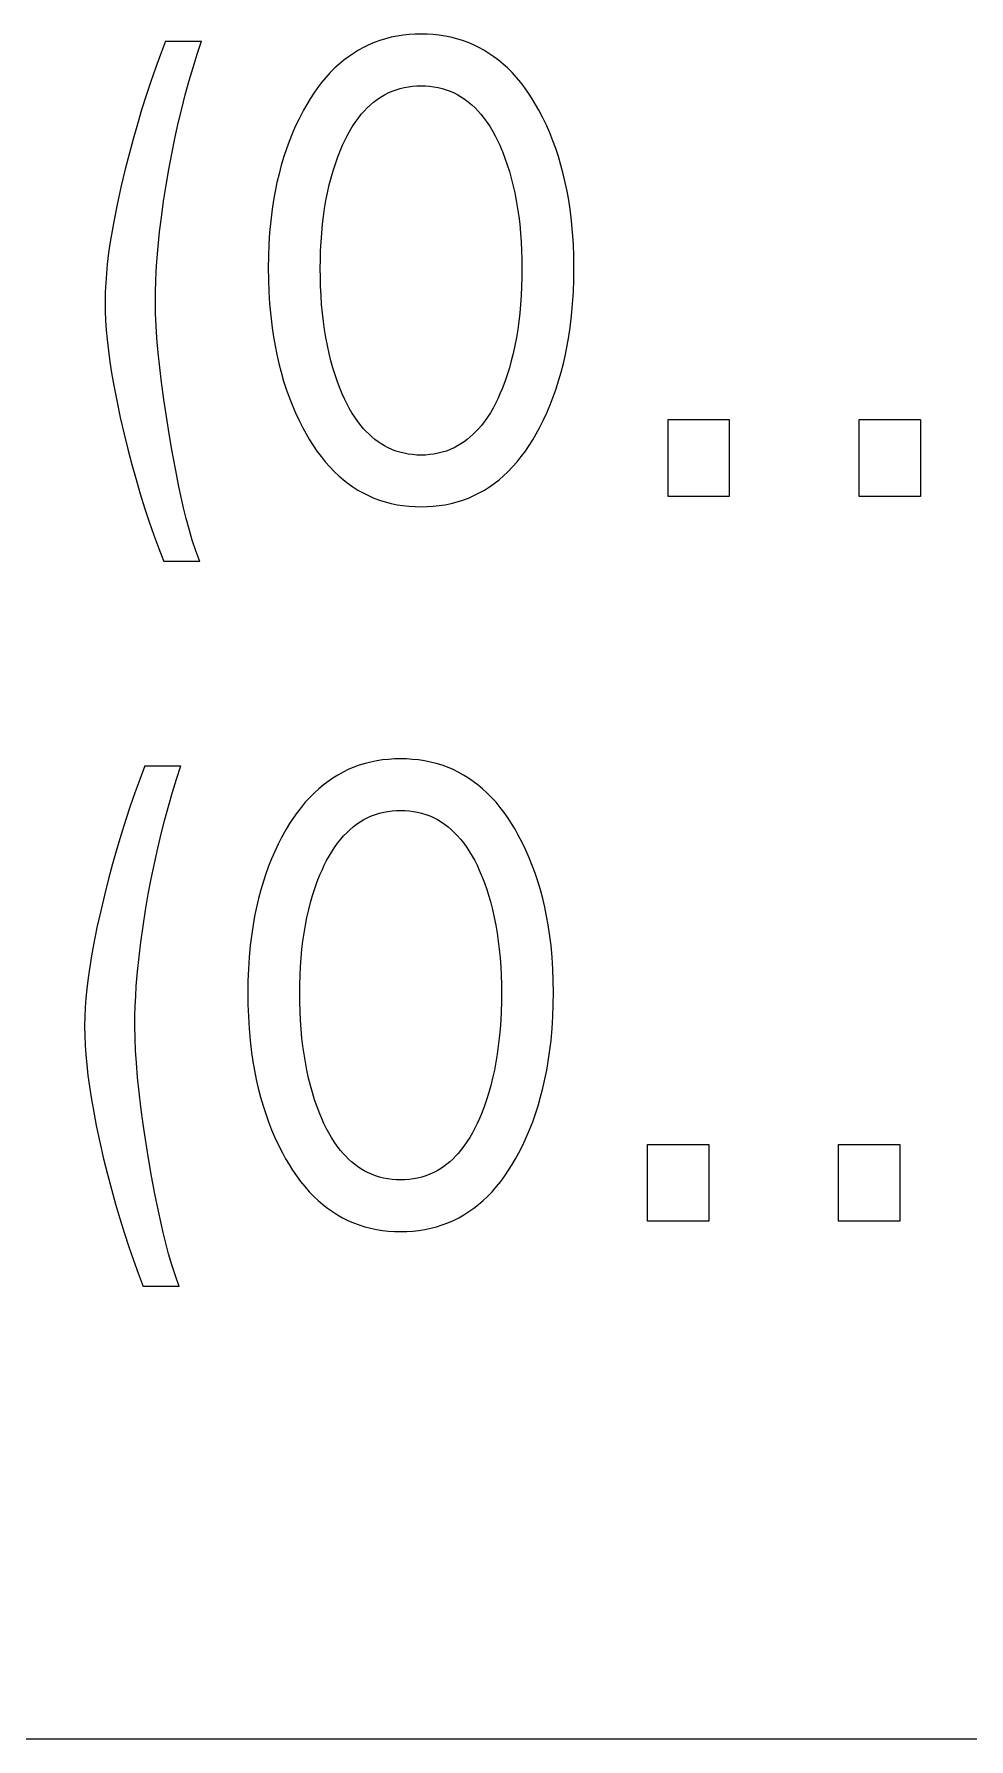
# Model space of a CAD drawing. Extents: x 0 to 420, y 0 to 297.
# Drawn here: x 191.02 to 195.53, y 225.97 to 234.2 of the extents above; entities that cross this region are included whole.
import ezdxf

# ---------------------------------------------------------------- set-up
doc = ezdxf.new("R2010")
doc.units = 0
doc.header["$LTSCALE"] = 23.1
doc.layers.add('10000_FRONT', color=7, linetype='CONTINUOUS')

msp = doc.modelspace()

# ---------------------------------------------------------------- linework, layer by layer
at = {"layer": '10000_FRONT', "color": 7, "linetype": 'CONTINUOUS'}
for p, q in [((191.6543, 234.1669), (191.6296, 234.1023)), ((191.6543, 234.1669), (191.8279, 234.1669)), ((191.807, 234.1039), (191.8279, 234.1669)), ((192.6361, 234.1492), (192.6106, 234.1367)), ((192.6621, 234.1603), (192.6361, 234.1492)), ((192.6892, 234.1702), (192.6621, 234.1603)), ((192.7168, 234.1786), (192.6892, 234.1702)), ((192.7448, 234.1856), (192.7168, 234.1786)), ((192.7732, 234.1913), (192.7448, 234.1856)), ((192.8018, 234.1957), (192.7732, 234.1913)), ((192.8307, 234.1987), (192.8018, 234.1957)), ((192.8596, 234.2006), (192.8307, 234.1987)), ((192.8887, 234.2012), (192.8596, 234.2006)), ((192.9178, 234.2006), (192.8887, 234.2012)), ((192.9468, 234.1988), (192.9178, 234.2006)), ((192.9758, 234.1957), (192.9468, 234.1988)), ((193.0045, 234.1914), (192.9758, 234.1957)), ((193.0329, 234.1857), (193.0045, 234.1914)), ((193.061, 234.1786), (193.0329, 234.1857)), ((193.0886, 234.1702), (193.061, 234.1786)), ((193.1158, 234.1603), (193.0886, 234.1702)), ((193.1419, 234.1492), (193.1158, 234.1603)), ((193.1673, 234.1368), (193.1419, 234.1492)), ((191.6296, 234.1023), (191.6059, 234.0374)), ((191.7873, 234.0405), (191.807, 234.1039)), ((192.5155, 234.0749), (192.4937, 234.0567)), ((192.5382, 234.092), (192.5155, 234.0749)), ((192.5616, 234.1081), (192.5382, 234.092)), ((192.5858, 234.123), (192.5616, 234.1081)), ((192.6106, 234.1367), (192.5858, 234.123)), ((193.1922, 234.123), (193.1673, 234.1368)), ((193.2163, 234.1081), (193.1922, 234.123)), ((193.2398, 234.092), (193.2163, 234.1081)), ((193.2624, 234.0749), (193.2398, 234.092)), ((193.2843, 234.0567), (193.2624, 234.0749)), ((191.6059, 234.0374), (191.5833, 233.9721)), ((191.7502, 233.9083), (191.7688, 233.9768)), ((191.7688, 233.9768), (191.7873, 234.0405)), ((192.4285, 233.9914), (192.408, 233.9668)), ((192.45, 234.015), (192.4285, 233.9914)), ((192.4727, 234.0376), (192.45, 234.015)), ((192.4937, 234.0567), (192.4727, 234.0376)), ((193.3053, 234.0376), (193.2843, 234.0567)), ((193.3278, 234.015), (193.3053, 234.0376)), ((193.3493, 233.9914), (193.3278, 234.015)), ((193.3697, 233.9668), (193.3493, 233.9914)), ((191.5607, 233.9039), (191.5392, 233.8352)), ((191.5833, 233.9721), (191.5607, 233.9039)), ((191.7328, 233.8395), (191.7502, 233.9083)), ((192.3702, 233.9153), (192.3527, 233.8885)), ((192.3886, 233.9414), (192.3702, 233.9153)), ((192.408, 233.9668), (192.3886, 233.9414)), ((192.6761, 233.8852), (192.6933, 233.897)), ((192.6933, 233.897), (192.7112, 233.9077)), ((192.7112, 233.9077), (192.7297, 233.9172)), ((192.7297, 233.9172), (192.7483, 233.9254)), ((192.7483, 233.9254), (192.7675, 233.9325)), ((192.7675, 233.9325), (192.787, 233.9384)), ((192.787, 233.9384), (192.8069, 233.9433)), ((192.8069, 233.9433), (192.8271, 233.947)), ((192.8271, 233.947), (192.8475, 233.9496)), ((192.8475, 233.9496), (192.8681, 233.9512)), ((192.8681, 233.9512), (192.8887, 233.9517)), ((192.8887, 233.9517), (192.9093, 233.9512)), ((192.9093, 233.9512), (192.9298, 233.9496)), ((192.9298, 233.9496), (192.9502, 233.947)), ((192.9502, 233.947), (192.9704, 233.9433)), ((192.9704, 233.9433), (192.9903, 233.9384)), ((192.9903, 233.9384), (193.0099, 233.9325)), ((193.0099, 233.9325), (193.029, 233.9254)), ((193.029, 233.9254), (193.0477, 233.9172)), ((193.0477, 233.9172), (193.0661, 233.9077)), ((193.0661, 233.9077), (193.084, 233.897)), ((193.084, 233.897), (193.1012, 233.8852)), ((193.389, 233.9414), (193.3697, 233.9668)), ((193.4074, 233.9153), (193.389, 233.9414)), ((193.4248, 233.8884), (193.4074, 233.9153)), ((191.5392, 233.8352), (191.5186, 233.7663)), ((191.7164, 233.7705), (191.7328, 233.8395)), ((192.3153, 233.8239), (192.2976, 233.7894)), ((192.3203, 233.8332), (192.3153, 233.8239)), ((192.3361, 233.8611), (192.3203, 233.8332)), ((192.3527, 233.8885), (192.3361, 233.8611)), ((192.5842, 233.7942), (192.5999, 233.8138)), ((192.5999, 233.8138), (192.6137, 233.8295)), ((192.6137, 233.8295), (192.6283, 233.8446)), ((192.6283, 233.8446), (192.6436, 233.8589)), ((192.6436, 233.8589), (192.6595, 233.8725)), ((192.6595, 233.8725), (192.6761, 233.8852)), ((193.1012, 233.8852), (193.1179, 233.8725)), ((193.1179, 233.8725), (193.1338, 233.8589)), ((193.1338, 233.8589), (193.1491, 233.8446)), ((193.1491, 233.8446), (193.1636, 233.8295)), ((193.1636, 233.8295), (193.1775, 233.8138)), ((193.1775, 233.8138), (193.1931, 233.7942)), ((193.4413, 233.8611), (193.4248, 233.8884)), ((193.457, 233.8332), (193.4413, 233.8611)), ((193.4758, 233.7973), (193.457, 233.8332)), ((191.5186, 233.7663), (191.4982, 233.6943)), ((191.7, 233.6965), (191.7164, 233.7705)), ((192.2811, 233.7544), (192.2657, 233.719)), ((192.2976, 233.7894), (192.2811, 233.7544)), ((192.531, 233.7096), (192.543, 233.7315)), ((192.543, 233.7315), (192.5558, 233.753)), ((192.5558, 233.753), (192.5696, 233.7739)), ((192.5696, 233.7739), (192.5842, 233.7942)), ((193.1931, 233.7942), (193.2078, 233.7739)), ((193.2078, 233.7739), (193.2215, 233.753)), ((193.2215, 233.753), (193.2343, 233.7315)), ((193.2343, 233.7315), (193.2463, 233.7096)), ((193.4933, 233.7608), (193.4758, 233.7973)), ((193.5096, 233.7238), (193.4933, 233.7608)), ((191.4982, 233.6943), (191.4788, 233.622)), ((191.6847, 233.6223), (191.7, 233.6965)), ((192.2383, 233.6467), (192.2261, 233.6101)), ((192.2514, 233.6831), (192.2383, 233.6467)), ((192.2657, 233.719), (192.2514, 233.6831)), ((192.4994, 233.6414), (192.5092, 233.6644)), ((192.5092, 233.6644), (192.5198, 233.6872)), ((192.5198, 233.6872), (192.531, 233.7096)), ((193.2463, 233.7096), (193.2576, 233.6872)), ((193.2576, 233.6872), (193.2681, 233.6644)), ((193.2681, 233.6644), (193.278, 233.6414)), ((193.5246, 233.6863), (193.5096, 233.7238)), ((193.5385, 233.6484), (193.5246, 233.6863)), ((193.5512, 233.6101), (193.5385, 233.6484)), ((191.4788, 233.622), (191.4603, 233.5494)), ((191.6705, 233.5479), (191.6847, 233.6223)), ((192.2137, 233.5685), (192.2025, 233.5266)), ((192.2261, 233.6101), (192.2137, 233.5685)), ((192.4637, 233.5414), (192.4745, 233.5751)), ((192.4745, 233.5751), (192.4864, 233.6085)), ((192.4864, 233.6085), (192.4994, 233.6414)), ((193.278, 233.6414), (193.281, 233.6341)), ((193.281, 233.6341), (193.2932, 233.6026)), ((193.2932, 233.6026), (193.3044, 233.5706)), ((193.3044, 233.5706), (193.3146, 233.5384)), ((193.5637, 233.5685), (193.5512, 233.6101)), ((193.5748, 233.5267), (193.5637, 233.5685)), ((191.4603, 233.5494), (191.4407, 233.4679)), ((191.6572, 233.4709), (191.6705, 233.5479)), ((192.1926, 233.4845), (192.1838, 233.442)), ((192.2025, 233.5266), (192.1926, 233.4845)), ((192.4451, 233.4732), (192.4539, 233.5074)), ((192.4539, 233.5074), (192.4637, 233.5414)), ((193.3146, 233.5384), (193.3239, 233.5059)), ((193.3239, 233.5059), (193.3322, 233.4732)), ((193.5848, 233.4845), (193.5748, 233.5267)), ((193.5936, 233.442), (193.5848, 233.4845)), ((191.4407, 233.4679), (191.4226, 233.386)), ((191.6451, 233.3937), (191.6572, 233.4709)), ((192.1761, 233.3993), (192.1696, 233.3564)), ((192.1838, 233.442), (192.1761, 233.3993)), ((192.4291, 233.3975), (192.4366, 233.4354)), ((192.4366, 233.4354), (192.4451, 233.4732)), ((193.3322, 233.4732), (193.3408, 233.4354)), ((193.3408, 233.4354), (193.3483, 233.3975)), ((193.6012, 233.3993), (193.5936, 233.442)), ((193.6078, 233.3564), (193.6012, 233.3993)), ((191.4226, 233.386), (191.406, 233.3038)), ((191.6258, 233.2455), (191.6344, 233.3162)), ((191.6344, 233.3162), (191.6451, 233.3937)), ((192.1696, 233.3564), (192.1626, 233.2999)), ((192.4125, 233.2825), (192.4171, 233.3209)), ((192.4171, 233.3209), (192.4226, 233.3593)), ((192.4226, 233.3593), (192.4291, 233.3975)), ((193.3483, 233.3975), (193.3547, 233.3593)), ((193.3547, 233.3593), (193.3602, 233.3209)), ((193.3602, 233.3209), (193.3648, 233.2825)), ((193.6148, 233.2999), (193.6078, 233.3564)), ((191.3964, 233.2507), (191.3877, 233.1976)), ((191.406, 233.3038), (191.3964, 233.2507)), ((191.6186, 233.1747), (191.6258, 233.2455)), ((192.1573, 233.2431), (192.1536, 233.1863)), ((192.1626, 233.2999), (192.1573, 233.2431)), ((192.4055, 233.1973), (192.4085, 233.2399)), ((192.4085, 233.2399), (192.4125, 233.2825)), ((193.3648, 233.2825), (193.3688, 233.2399)), ((193.3688, 233.2399), (193.3719, 233.1973)), ((193.6201, 233.2431), (193.6148, 233.2999)), ((193.6237, 233.1863), (193.6201, 233.2431)), ((191.3877, 233.1976), (191.38, 233.1442)), ((191.6127, 233.1037), (191.6186, 233.1747)), ((192.1536, 233.1863), (192.1515, 233.1293)), ((192.4021, 233.1119), (192.4033, 233.1546)), ((192.4033, 233.1546), (192.4055, 233.1973)), ((193.3719, 233.1973), (193.374, 233.1546)), ((193.374, 233.1546), (193.3752, 233.1119)), ((193.6259, 233.1293), (193.6237, 233.1863)), ((191.3735, 233.0907), (191.369, 233.0457)), ((191.38, 233.1442), (191.3735, 233.0907)), ((191.6095, 233.0553), (191.6127, 233.1037)), ((192.1515, 233.1293), (192.1507, 233.0723)), ((192.1507, 233.0723), (192.1514, 233.0144)), ((192.4017, 233.0692), (192.4021, 233.1119)), ((192.4021, 233.0259), (192.4017, 233.0692)), ((193.3752, 233.1119), (193.3756, 233.0692)), ((193.3756, 233.0692), (193.3753, 233.0259)), ((193.6266, 233.0723), (193.6259, 233.1293)), ((193.6259, 233.0145), (193.6266, 233.0723)), ((191.3656, 233.0005), (191.3635, 232.9554)), ((191.369, 233.0457), (191.3656, 233.0005)), ((191.6058, 232.9586), (191.6072, 233.007)), ((191.6072, 233.007), (191.6095, 233.0553)), ((192.1514, 233.0144), (192.1535, 232.9564)), ((192.4033, 232.9825), (192.4021, 233.0259)), ((193.3753, 233.0259), (193.3741, 232.9825)), ((193.6239, 232.9567), (193.6259, 233.0145)), ((191.3635, 232.9554), (191.3626, 232.9102)), ((191.3626, 232.9102), (191.3633, 232.8641)), ((191.6054, 232.9102), (191.6058, 232.9586)), ((191.6065, 232.8511), (191.6054, 232.9102)), ((192.1535, 232.9564), (192.1571, 232.8986)), ((192.4054, 232.9392), (192.4033, 232.9825)), ((192.4084, 232.896), (192.4054, 232.9392)), ((193.372, 232.9392), (193.369, 232.896)), ((193.3741, 232.9825), (193.372, 232.9392)), ((193.6202, 232.899), (193.6239, 232.9567)), ((191.3633, 232.8641), (191.3653, 232.818)), ((191.609, 232.7921), (191.6065, 232.8511)), ((192.1571, 232.8986), (192.1623, 232.8409)), ((192.1623, 232.8409), (192.1693, 232.7834)), ((192.4124, 232.8528), (192.4084, 232.896)), ((192.4169, 232.8138), (192.4124, 232.8528)), ((193.3649, 232.8528), (193.3604, 232.8138)), ((193.369, 232.896), (193.3649, 232.8528)), ((193.6081, 232.784), (193.615, 232.8414)), ((193.615, 232.8414), (193.6202, 232.899)), ((191.3653, 232.818), (191.3686, 232.772)), ((191.3686, 232.772), (191.3729, 232.726)), ((191.6128, 232.7331), (191.609, 232.7921)), ((192.1693, 232.7834), (192.1757, 232.7398)), ((192.1757, 232.7398), (192.1833, 232.6965)), ((192.4223, 232.7748), (192.4169, 232.8138)), ((192.4287, 232.736), (192.4223, 232.7748)), ((193.355, 232.7748), (193.3486, 232.736)), ((193.3604, 232.8138), (193.355, 232.7748)), ((193.5941, 232.6972), (193.6016, 232.7405)), ((193.6016, 232.7405), (193.6081, 232.784)), ((191.3729, 232.726), (191.379, 232.6724)), ((191.379, 232.6724), (191.3863, 232.6189)), ((191.6189, 232.662), (191.6128, 232.7331)), ((191.6264, 232.5909), (191.6189, 232.662)), ((192.1833, 232.6965), (192.1919, 232.6533)), ((192.4361, 232.6974), (192.4287, 232.736)), ((192.4445, 232.659), (192.4361, 232.6974)), ((192.4532, 232.6241), (192.4445, 232.659)), ((193.3328, 232.659), (193.3242, 232.6241)), ((193.3413, 232.6974), (193.3328, 232.659)), ((193.3486, 232.736), (193.3413, 232.6974)), ((193.5854, 232.654), (193.5941, 232.6972)), ((191.3863, 232.6189), (191.3945, 232.5656)), ((191.635, 232.52), (191.6264, 232.5909)), ((192.1919, 232.6533), (192.2017, 232.6104)), ((192.2017, 232.6104), (192.2127, 232.5678)), ((192.4628, 232.5895), (192.4532, 232.6241)), ((192.4734, 232.5552), (192.4628, 232.5895)), ((193.3146, 232.5895), (193.3039, 232.5552)), ((193.3242, 232.6241), (193.3146, 232.5895)), ((193.5647, 232.5685), (193.5756, 232.6111)), ((193.5756, 232.6111), (193.5854, 232.654)), ((191.3945, 232.5656), (191.4036, 232.5124)), ((191.4036, 232.5124), (191.4191, 232.4311)), ((191.6462, 232.4368), (191.635, 232.52)), ((192.2127, 232.5678), (192.2249, 232.5256)), ((192.2249, 232.5256), (192.2374, 232.4867)), ((192.4852, 232.5212), (192.4734, 232.5552)), ((192.498, 232.4876), (192.4852, 232.5212)), ((193.2922, 232.5212), (193.2793, 232.4876)), ((193.3039, 232.5552), (193.2922, 232.5212)), ((193.5399, 232.4873), (193.5524, 232.5263)), ((193.5524, 232.5263), (193.5647, 232.5685)), ((191.4191, 232.4311), (191.4363, 232.35)), ((191.6586, 232.3538), (191.6462, 232.4368)), ((192.2374, 232.4867), (192.251, 232.4482)), ((192.251, 232.4482), (192.2659, 232.4102)), ((192.5078, 232.464), (192.498, 232.4876)), ((192.5183, 232.4406), (192.5078, 232.464)), ((192.5296, 232.4176), (192.5183, 232.4406)), ((192.5416, 232.395), (192.5296, 232.4176)), ((193.2478, 232.4176), (193.2358, 232.395)), ((193.259, 232.4406), (193.2478, 232.4176)), ((193.2695, 232.464), (193.259, 232.4406)), ((193.2793, 232.4876), (193.2695, 232.464)), ((193.4955, 232.3728), (193.5115, 232.4105)), ((193.5115, 232.4105), (193.5263, 232.4487)), ((193.5263, 232.4487), (193.5399, 232.4873)), ((191.4363, 232.35), (191.4549, 232.2693)), ((191.6719, 232.2709), (191.6586, 232.3538)), ((192.2659, 232.4102), (192.2819, 232.3726)), ((192.2819, 232.3726), (192.2991, 232.3355)), ((192.2991, 232.3355), (192.3176, 232.299)), ((192.5544, 232.3728), (192.5416, 232.395)), ((192.5682, 232.3513), (192.5544, 232.3728)), ((192.5829, 232.3303), (192.5682, 232.3513)), ((192.5987, 232.3101), (192.5829, 232.3303)), ((193.1944, 232.3303), (193.1787, 232.3101)), ((193.2092, 232.3513), (193.1944, 232.3303)), ((193.2229, 232.3728), (193.2092, 232.3513)), ((193.2358, 232.395), (193.2229, 232.3728)), ((193.4598, 232.299), (193.4782, 232.3356)), ((193.4782, 232.3356), (193.4955, 232.3728)), ((194.081, 231.9684), (194.081, 232.3395)), ((194.081, 232.3395), (194.3767, 232.3395)), ((194.3767, 232.3395), (194.3767, 231.9684)), ((195.0034, 231.9684), (195.0034, 232.3395)), ((195.0034, 232.3395), (195.2991, 232.3395)), ((195.2991, 232.3395), (195.2991, 231.9684)), ((191.4549, 232.2693), (191.4729, 232.1961)), ((191.6865, 232.1859), (191.6719, 232.2709)), ((192.3176, 232.299), (192.3333, 232.2702)), ((192.3333, 232.2702), (192.3499, 232.242)), ((192.6109, 232.2957), (192.5987, 232.3101)), ((192.6238, 232.2818), (192.6109, 232.2957)), ((192.6372, 232.2685), (192.6238, 232.2818)), ((192.6511, 232.2558), (192.6372, 232.2685)), ((192.6656, 232.2437), (192.6511, 232.2558)), ((193.1262, 232.2558), (193.1117, 232.2437)), ((193.1402, 232.2685), (193.1262, 232.2558)), ((193.1536, 232.2818), (193.1402, 232.2685)), ((193.1664, 232.2957), (193.1536, 232.2818)), ((193.1787, 232.3101), (193.1664, 232.2957)), ((193.4276, 232.242), (193.4441, 232.2702)), ((193.4441, 232.2702), (193.4598, 232.299)), ((191.4729, 232.1961), (191.4921, 232.1232)), ((191.7022, 232.1011), (191.6865, 232.1859)), ((192.3499, 232.242), (192.3673, 232.2143)), ((192.3673, 232.2143), (192.3858, 232.1873)), ((192.3858, 232.1873), (192.4053, 232.161)), ((192.6807, 232.2324), (192.6656, 232.2437)), ((192.6963, 232.2219), (192.6807, 232.2324)), ((192.7123, 232.2122), (192.6963, 232.2219)), ((192.7289, 232.2035), (192.7123, 232.2122)), ((192.7476, 232.1951), (192.7289, 232.2035)), ((192.7668, 232.1878), (192.7476, 232.1951)), ((192.7864, 232.1817), (192.7668, 232.1878)), ((192.8065, 232.1767), (192.7864, 232.1817)), ((192.8267, 232.1729), (192.8065, 232.1767)), ((192.8473, 232.1702), (192.8267, 232.1729)), ((192.8679, 232.1685), (192.8473, 232.1702)), ((192.8887, 232.168), (192.8679, 232.1685)), ((192.9094, 232.1685), (192.8887, 232.168)), ((192.9301, 232.1702), (192.9094, 232.1685)), ((192.9506, 232.1729), (192.9301, 232.1702)), ((192.9709, 232.1767), (192.9506, 232.1729)), ((192.9909, 232.1817), (192.9709, 232.1767)), ((193.0105, 232.1878), (192.9909, 232.1817)), ((193.0297, 232.1951), (193.0105, 232.1878)), ((193.0484, 232.2035), (193.0297, 232.1951)), ((193.065, 232.2122), (193.0484, 232.2035)), ((193.0811, 232.2219), (193.065, 232.2122)), ((193.0967, 232.2324), (193.0811, 232.2219)), ((193.1117, 232.2437), (193.0967, 232.2324)), ((193.3725, 232.161), (193.3919, 232.1873)), ((193.3919, 232.1873), (193.4102, 232.2143)), ((193.4102, 232.2143), (193.4276, 232.242)), ((191.4921, 232.1232), (191.5123, 232.0505)), ((191.7191, 232.0166), (191.7022, 232.1011)), ((192.4053, 232.161), (192.4258, 232.1356)), ((192.4258, 232.1356), (192.4475, 232.1111)), ((192.4475, 232.1111), (192.4703, 232.0876)), ((192.4703, 232.0876), (192.4913, 232.0679)), ((193.2867, 232.0679), (193.3077, 232.0876)), ((193.3077, 232.0876), (193.3304, 232.1111)), ((193.3304, 232.1111), (193.352, 232.1356)), ((193.352, 232.1356), (193.3725, 232.161)), ((191.5123, 232.0505), (191.5325, 231.9818)), ((191.7302, 231.9648), (191.7191, 232.0166)), ((192.4913, 232.0679), (192.5132, 232.0492)), ((192.5132, 232.0492), (192.5359, 232.0315)), ((192.5359, 232.0315), (192.5594, 232.0149)), ((192.5594, 232.0149), (192.5837, 231.9994)), ((192.5837, 231.9994), (192.6087, 231.9852)), ((193.1693, 231.9852), (193.1943, 231.9994)), ((193.1943, 231.9994), (193.2185, 232.0149)), ((193.2185, 232.0149), (193.2421, 232.0315)), ((193.2421, 232.0315), (193.2648, 232.0492)), ((193.2648, 232.0492), (193.2867, 232.0679)), ((191.5325, 231.9818), (191.5537, 231.9133)), ((191.742, 231.9132), (191.7302, 231.9648)), ((192.6087, 231.9852), (192.6344, 231.9723)), ((192.6344, 231.9723), (192.6606, 231.9608)), ((192.6606, 231.9608), (192.6878, 231.9506)), ((192.6878, 231.9506), (192.7156, 231.9419)), ((192.7156, 231.9419), (192.7438, 231.9346)), ((192.7438, 231.9346), (192.7723, 231.9287)), ((192.7723, 231.9287), (192.8011, 231.9242)), ((192.8011, 231.9242), (192.8302, 231.921)), ((192.8302, 231.921), (192.8594, 231.9192)), ((192.8594, 231.9192), (192.8887, 231.9185)), ((192.8887, 231.9185), (192.918, 231.9191)), ((192.918, 231.9191), (192.9473, 231.921)), ((192.9473, 231.921), (192.9764, 231.9242)), ((192.9764, 231.9242), (193.0053, 231.9287)), ((193.0053, 231.9287), (193.034, 231.9346)), ((193.034, 231.9346), (193.0622, 231.9419)), ((193.0622, 231.9419), (193.09, 231.9506)), ((193.09, 231.9506), (193.1173, 231.9608)), ((193.1173, 231.9608), (193.1436, 231.9723)), ((193.1436, 231.9723), (193.1693, 231.9852)), ((194.3767, 231.9684), (194.081, 231.9684)), ((195.2991, 231.9684), (195.0034, 231.9684)), ((191.5537, 231.9133), (191.576, 231.8452)), ((191.576, 231.8452), (191.5983, 231.7809)), ((191.7547, 231.8619), (191.742, 231.9132)), ((191.7684, 231.8108), (191.7547, 231.8619)), ((191.5983, 231.7809), (191.6217, 231.717)), ((191.7839, 231.7579), (191.7684, 231.8108)), ((191.801, 231.7054), (191.7839, 231.7579)), ((191.6217, 231.717), (191.6461, 231.6535)), ((191.8198, 231.6535), (191.801, 231.7054)), ((191.8198, 231.6535), (191.6461, 231.6535)), ((192.6458, 230.6856), (192.6178, 230.6786)), ((192.6742, 230.6913), (192.6458, 230.6856)), ((192.7028, 230.6957), (192.6742, 230.6913)), ((192.7316, 230.6987), (192.7028, 230.6957)), ((192.7606, 230.7006), (192.7316, 230.6987)), ((192.7896, 230.7012), (192.7606, 230.7006)), ((192.8188, 230.7006), (192.7896, 230.7012)), ((192.8478, 230.6988), (192.8188, 230.7006)), ((192.8767, 230.6957), (192.8478, 230.6988)), ((192.9054, 230.6914), (192.8767, 230.6957)), ((192.9339, 230.6857), (192.9054, 230.6914)), ((192.9619, 230.6786), (192.9339, 230.6857)), ((191.5306, 230.6023), (191.5069, 230.5374)), ((191.5552, 230.6669), (191.5306, 230.6023)), ((191.5552, 230.6669), (191.7289, 230.6669)), ((191.6883, 230.5405), (191.708, 230.6039)), ((191.708, 230.6039), (191.7289, 230.6669)), ((192.4626, 230.6081), (192.4392, 230.592)), ((192.4868, 230.623), (192.4626, 230.6081)), ((192.5116, 230.6367), (192.4868, 230.623)), ((192.5371, 230.6492), (192.5116, 230.6367)), ((192.5631, 230.6603), (192.5371, 230.6492)), ((192.5902, 230.6702), (192.5631, 230.6603)), ((192.6178, 230.6786), (192.5902, 230.6702)), ((192.9896, 230.6702), (192.9619, 230.6786)), ((193.0168, 230.6603), (192.9896, 230.6702)), ((193.0428, 230.6492), (193.0168, 230.6603)), ((193.0683, 230.6368), (193.0428, 230.6492)), ((193.0931, 230.623), (193.0683, 230.6368)), ((193.1173, 230.6081), (193.0931, 230.623)), ((193.1407, 230.592), (193.1173, 230.6081)), ((191.5069, 230.5374), (191.4843, 230.4721)), ((191.6698, 230.4768), (191.6883, 230.5405)), ((192.3737, 230.5376), (192.351, 230.515)), ((192.3947, 230.5567), (192.3737, 230.5376)), ((192.4165, 230.5749), (192.3947, 230.5567)), ((192.4392, 230.592), (192.4165, 230.5749)), ((193.1634, 230.5749), (193.1407, 230.592)), ((193.1853, 230.5567), (193.1634, 230.5749)), ((193.2062, 230.5376), (193.1853, 230.5567)), ((193.2288, 230.515), (193.2062, 230.5376)), ((191.4843, 230.4721), (191.4617, 230.4039)), ((191.6512, 230.4083), (191.6698, 230.4768)), ((192.2896, 230.4414), (192.2711, 230.4153)), ((192.309, 230.4668), (192.2896, 230.4414)), ((192.3295, 230.4914), (192.309, 230.4668)), ((192.351, 230.515), (192.3295, 230.4914)), ((192.6684, 230.4325), (192.688, 230.4384)), ((192.688, 230.4384), (192.7079, 230.4433)), ((192.7079, 230.4433), (192.7281, 230.447)), ((192.7281, 230.447), (192.7485, 230.4496)), ((192.7485, 230.4496), (192.769, 230.4512)), ((192.769, 230.4512), (192.7896, 230.4517)), ((192.7896, 230.4517), (192.8103, 230.4512)), ((192.8103, 230.4512), (192.8308, 230.4496)), ((192.8308, 230.4496), (192.8512, 230.447)), ((192.8512, 230.447), (192.8714, 230.4433)), ((192.8714, 230.4433), (192.8913, 230.4384)), ((192.8913, 230.4384), (192.9109, 230.4325)), ((193.2503, 230.4914), (193.2288, 230.515)), ((193.2706, 230.4668), (193.2503, 230.4914)), ((193.29, 230.4414), (193.2706, 230.4668)), ((193.3084, 230.4153), (193.29, 230.4414)), ((191.4617, 230.4039), (191.4402, 230.3352)), ((191.6337, 230.3395), (191.6512, 230.4083)), ((192.237, 230.3611), (192.2213, 230.3332)), ((192.2536, 230.3885), (192.237, 230.3611)), ((192.2711, 230.4153), (192.2536, 230.3885)), ((192.5293, 230.3446), (192.5445, 230.3589)), ((192.5445, 230.3589), (192.5605, 230.3725)), ((192.5605, 230.3725), (192.5771, 230.3852)), ((192.5771, 230.3852), (192.5943, 230.397)), ((192.5943, 230.397), (192.6122, 230.4077)), ((192.6122, 230.4077), (192.6306, 230.4172)), ((192.6306, 230.4172), (192.6493, 230.4254)), ((192.6493, 230.4254), (192.6684, 230.4325)), ((192.9109, 230.4325), (192.93, 230.4254)), ((192.93, 230.4254), (192.9487, 230.4172)), ((192.9487, 230.4172), (192.9671, 230.4077)), ((192.9671, 230.4077), (192.985, 230.397)), ((192.985, 230.397), (193.0022, 230.3852)), ((193.0022, 230.3852), (193.0188, 230.3725)), ((193.0188, 230.3725), (193.0348, 230.3589)), ((193.0348, 230.3589), (193.05, 230.3446)), ((193.3258, 230.3884), (193.3084, 230.4153)), ((193.3423, 230.3611), (193.3258, 230.3884)), ((193.358, 230.3332), (193.3423, 230.3611)), ((191.4402, 230.3352), (191.4196, 230.2663)), ((191.6009, 230.1965), (191.6173, 230.2705)), ((191.6173, 230.2705), (191.6337, 230.3395)), ((192.1986, 230.2894), (192.1821, 230.2544)), ((192.2162, 230.3239), (192.1986, 230.2894)), ((192.2213, 230.3332), (192.2162, 230.3239)), ((192.4568, 230.253), (192.4705, 230.2739)), ((192.4705, 230.2739), (192.4852, 230.2942)), ((192.4852, 230.2942), (192.5009, 230.3138)), ((192.5009, 230.3138), (192.5147, 230.3295)), ((192.5147, 230.3295), (192.5293, 230.3446)), ((193.05, 230.3446), (193.0646, 230.3295)), ((193.0646, 230.3295), (193.0784, 230.3138)), ((193.0784, 230.3138), (193.0941, 230.2942)), ((193.0941, 230.2942), (193.1088, 230.2739)), ((193.1088, 230.2739), (193.1225, 230.253)), ((193.3768, 230.2973), (193.358, 230.3332)), ((193.3943, 230.2608), (193.3768, 230.2973)), ((191.3992, 230.1943), (191.3798, 230.122)), ((191.4196, 230.2663), (191.3992, 230.1943)), ((191.5857, 230.1223), (191.6009, 230.1965)), ((192.1667, 230.219), (192.1524, 230.1831)), ((192.1821, 230.2544), (192.1667, 230.219)), ((192.4208, 230.1872), (192.432, 230.2096)), ((192.432, 230.2096), (192.444, 230.2315)), ((192.444, 230.2315), (192.4568, 230.253)), ((193.1225, 230.253), (193.1353, 230.2315)), ((193.1353, 230.2315), (193.1473, 230.2096)), ((193.1473, 230.2096), (193.1585, 230.1872)), ((193.4105, 230.2238), (193.3943, 230.2608)), ((193.4256, 230.1863), (193.4105, 230.2238)), ((191.3798, 230.122), (191.3613, 230.0494)), ((191.5715, 230.0479), (191.5857, 230.1223)), ((192.1271, 230.1101), (192.1147, 230.0685)), ((192.1392, 230.1467), (192.1271, 230.1101)), ((192.1524, 230.1831), (192.1392, 230.1467)), ((192.3754, 230.0751), (192.3873, 230.1085)), ((192.3873, 230.1085), (192.4003, 230.1414)), ((192.4003, 230.1414), (192.4102, 230.1644)), ((192.4102, 230.1644), (192.4208, 230.1872)), ((193.1585, 230.1872), (193.1691, 230.1644)), ((193.1691, 230.1644), (193.179, 230.1414)), ((193.179, 230.1414), (193.1819, 230.1341)), ((193.1819, 230.1341), (193.1942, 230.1026)), ((193.4395, 230.1484), (193.4256, 230.1863)), ((193.4522, 230.1101), (193.4395, 230.1484)), ((193.4646, 230.0685), (193.4522, 230.1101)), ((191.3613, 230.0494), (191.3417, 229.9679)), ((191.5582, 229.9709), (191.5715, 230.0479)), ((192.1035, 230.0266), (192.0935, 229.9845)), ((192.1147, 230.0685), (192.1035, 230.0266)), ((192.3549, 230.0074), (192.3646, 230.0414)), ((192.3646, 230.0414), (192.3754, 230.0751)), ((193.1942, 230.1026), (193.2053, 230.0706)), ((193.2053, 230.0706), (193.2156, 230.0384)), ((193.2156, 230.0384), (193.2248, 230.0059)), ((193.4758, 230.0267), (193.4646, 230.0685)), ((193.4858, 229.9845), (193.4758, 230.0267)), ((191.3417, 229.9679), (191.3235, 229.886)), ((191.5461, 229.8937), (191.5582, 229.9709)), ((192.0848, 229.942), (192.0771, 229.8993)), ((192.0935, 229.9845), (192.0848, 229.942)), ((192.3375, 229.9354), (192.3461, 229.9732)), ((192.3461, 229.9732), (192.3549, 230.0074)), ((193.2248, 230.0059), (193.2332, 229.9732)), ((193.2332, 229.9732), (193.2418, 229.9354)), ((193.4945, 229.942), (193.4858, 229.9845)), ((193.5022, 229.8993), (193.4945, 229.942)), ((191.3235, 229.886), (191.307, 229.8038)), ((191.5354, 229.8162), (191.5461, 229.8937)), ((192.0771, 229.8993), (192.0706, 229.8564)), ((192.3181, 229.8209), (192.3236, 229.8593)), ((192.3236, 229.8593), (192.33, 229.8975)), ((192.33, 229.8975), (192.3375, 229.9354)), ((193.2418, 229.9354), (193.2492, 229.8975)), ((193.2492, 229.8975), (193.2557, 229.8593)), ((193.2557, 229.8593), (193.2612, 229.8209)), ((193.5087, 229.8564), (193.5022, 229.8993)), ((191.307, 229.8038), (191.2974, 229.7507)), ((191.5268, 229.7455), (191.5354, 229.8162)), ((192.0635, 229.7999), (192.0583, 229.7431)), ((192.0706, 229.8564), (192.0635, 229.7999)), ((192.3095, 229.7399), (192.3135, 229.7825)), ((192.3135, 229.7825), (192.3181, 229.8209)), ((193.2612, 229.8209), (193.2658, 229.7825)), ((193.2658, 229.7825), (193.2698, 229.7399)), ((193.5158, 229.7999), (193.5087, 229.8564)), ((193.521, 229.7431), (193.5158, 229.7999)), ((191.2887, 229.6976), (191.281, 229.6442)), ((191.2974, 229.7507), (191.2887, 229.6976)), ((191.5195, 229.6747), (191.5268, 229.7455)), ((192.0583, 229.7431), (192.0546, 229.6863)), ((192.3043, 229.6546), (192.3064, 229.6973)), ((192.3064, 229.6973), (192.3095, 229.7399)), ((193.2698, 229.7399), (193.2729, 229.6973)), ((193.2729, 229.6973), (193.275, 229.6546)), ((193.5247, 229.6863), (193.521, 229.7431)), ((191.281, 229.6442), (191.2745, 229.5907)), ((191.5136, 229.6037), (191.5195, 229.6747)), ((192.0524, 229.6293), (192.0517, 229.5723)), ((192.0546, 229.6863), (192.0524, 229.6293)), ((192.3027, 229.5692), (192.3031, 229.6119)), ((192.3031, 229.6119), (192.3043, 229.6546)), ((193.275, 229.6546), (193.2762, 229.6119)), ((193.2762, 229.6119), (193.2766, 229.5692)), ((193.5269, 229.6293), (193.5247, 229.6863)), ((193.5276, 229.5723), (193.5269, 229.6293)), ((191.27, 229.5457), (191.2666, 229.5005)), ((191.2745, 229.5907), (191.27, 229.5457)), ((191.5082, 229.507), (191.5105, 229.5553)), ((191.5105, 229.5553), (191.5136, 229.6037)), ((192.0517, 229.5723), (192.0524, 229.5144)), ((192.303, 229.5259), (192.3027, 229.5692)), ((193.2766, 229.5692), (193.2762, 229.5259)), ((193.5269, 229.5145), (193.5276, 229.5723)), ((191.2644, 229.4554), (191.2636, 229.4102)), ((191.2666, 229.5005), (191.2644, 229.4554)), ((191.5064, 229.4102), (191.5068, 229.4586)), ((191.5068, 229.4586), (191.5082, 229.507)), ((192.0524, 229.5144), (192.0545, 229.4564)), ((192.0545, 229.4564), (192.0581, 229.3986)), ((192.3043, 229.4825), (192.303, 229.5259)), ((192.3063, 229.4392), (192.3043, 229.4825)), ((193.275, 229.4825), (193.2729, 229.4392)), ((193.2762, 229.5259), (193.275, 229.4825)), ((193.5212, 229.399), (193.5248, 229.4567)), ((193.5248, 229.4567), (193.5269, 229.5145)), ((191.2636, 229.4102), (191.2643, 229.3641)), ((191.5074, 229.3511), (191.5064, 229.4102)), ((192.0581, 229.3986), (192.0633, 229.3409)), ((192.3094, 229.396), (192.3063, 229.4392)), ((192.3134, 229.3528), (192.3094, 229.396)), ((193.2699, 229.396), (193.2659, 229.3528)), ((193.2729, 229.4392), (193.2699, 229.396)), ((193.516, 229.3414), (193.5212, 229.399)), ((191.2643, 229.3641), (191.2663, 229.318)), ((191.2663, 229.318), (191.2696, 229.272)), ((191.51, 229.2921), (191.5074, 229.3511)), ((191.5138, 229.2331), (191.51, 229.2921)), ((192.0633, 229.3409), (192.0703, 229.2834)), ((192.0703, 229.2834), (192.0767, 229.2398)), ((192.3179, 229.3138), (192.3134, 229.3528)), ((192.3233, 229.2748), (192.3179, 229.3138)), ((193.2614, 229.3138), (193.256, 229.2748)), ((193.2659, 229.3528), (193.2614, 229.3138)), ((193.5026, 229.2405), (193.509, 229.284)), ((193.509, 229.284), (193.516, 229.3414)), ((191.2696, 229.272), (191.2739, 229.226)), ((191.2739, 229.226), (191.28, 229.1724)), ((191.5199, 229.162), (191.5138, 229.2331)), ((192.0767, 229.2398), (192.0842, 229.1965)), ((192.3297, 229.236), (192.3233, 229.2748)), ((192.3371, 229.1974), (192.3297, 229.236)), ((193.2496, 229.236), (193.2422, 229.1974)), ((193.256, 229.2748), (193.2496, 229.236)), ((193.495, 229.1972), (193.5026, 229.2405)), ((191.28, 229.1724), (191.2873, 229.1189)), ((191.2873, 229.1189), (191.2955, 229.0656)), ((191.5274, 229.0909), (191.5199, 229.162)), ((192.0842, 229.1965), (192.0929, 229.1533)), ((192.0929, 229.1533), (192.1027, 229.1104)), ((192.3455, 229.159), (192.3371, 229.1974)), ((192.3541, 229.1241), (192.3455, 229.159)), ((192.3638, 229.0895), (192.3541, 229.1241)), ((193.2252, 229.1241), (193.2155, 229.0895)), ((193.2338, 229.159), (193.2252, 229.1241)), ((193.2422, 229.1974), (193.2338, 229.159)), ((193.4766, 229.1111), (193.4864, 229.154)), ((193.4864, 229.154), (193.495, 229.1972)), ((191.2955, 229.0656), (191.3046, 229.0124)), ((191.536, 229.02), (191.5274, 229.0909)), ((192.1027, 229.1104), (192.1136, 229.0678)), ((192.1136, 229.0678), (192.1259, 229.0256)), ((192.3744, 229.0552), (192.3638, 229.0895)), ((192.3861, 229.0212), (192.3744, 229.0552)), ((193.2049, 229.0552), (193.1932, 229.0212)), ((193.2155, 229.0895), (193.2049, 229.0552)), ((193.4534, 229.0263), (193.4656, 229.0685)), ((193.4656, 229.0685), (193.4766, 229.1111)), ((191.3046, 229.0124), (191.3201, 228.9311)), ((191.5472, 228.9368), (191.536, 229.02)), ((192.1259, 229.0256), (192.1384, 228.9867)), ((192.1384, 228.9867), (192.152, 228.9482)), ((192.399, 228.9876), (192.3861, 229.0212)), ((192.4088, 228.964), (192.399, 228.9876)), ((192.4193, 228.9406), (192.4088, 228.964)), ((193.1705, 228.964), (193.16, 228.9406)), ((193.1803, 228.9876), (193.1705, 228.964)), ((193.1932, 229.0212), (193.1803, 228.9876)), ((193.4273, 228.9487), (193.4409, 228.9873)), ((193.4409, 228.9873), (193.4534, 229.0263)), ((191.3201, 228.9311), (191.3372, 228.85)), ((191.5596, 228.8538), (191.5472, 228.9368)), ((192.152, 228.9482), (192.1668, 228.9102)), ((192.1668, 228.9102), (192.1828, 228.8726)), ((192.1828, 228.8726), (192.2001, 228.8355)), ((192.4305, 228.9176), (192.4193, 228.9406)), ((192.4425, 228.895), (192.4305, 228.9176)), ((192.4554, 228.8728), (192.4425, 228.895)), ((192.4691, 228.8513), (192.4554, 228.8728)), ((193.1239, 228.8728), (193.1101, 228.8513)), ((193.1368, 228.895), (193.1239, 228.8728)), ((193.1488, 228.9176), (193.1368, 228.895)), ((193.16, 228.9406), (193.1488, 228.9176)), ((193.3792, 228.8356), (193.3964, 228.8728)), ((193.3964, 228.8728), (193.4124, 228.9105)), ((193.4124, 228.9105), (193.4273, 228.9487)), ((191.3372, 228.85), (191.3558, 228.7693)), ((191.5729, 228.7709), (191.5596, 228.8538)), ((192.2001, 228.8355), (192.2186, 228.799)), ((192.2186, 228.799), (192.2343, 228.7702)), ((192.4839, 228.8303), (192.4691, 228.8513)), ((192.4997, 228.8101), (192.4839, 228.8303)), ((192.5119, 228.7957), (192.4997, 228.8101)), ((192.5247, 228.7818), (192.5119, 228.7957)), ((193.0674, 228.7957), (193.0545, 228.7818)), ((193.0796, 228.8101), (193.0674, 228.7957)), ((193.0954, 228.8303), (193.0796, 228.8101)), ((193.1101, 228.8513), (193.0954, 228.8303)), ((193.3451, 228.7702), (193.3607, 228.799)), ((193.3607, 228.799), (193.3792, 228.8356)), ((193.982, 228.4684), (193.982, 228.8395)), ((193.982, 228.8395), (194.2777, 228.8395)), ((194.2777, 228.8395), (194.2777, 228.4684)), ((194.9044, 228.4684), (194.9044, 228.8395)), ((194.9044, 228.8395), (195.2001, 228.8395)), ((195.2001, 228.8395), (195.2001, 228.4684)), ((191.3558, 228.7693), (191.3739, 228.6961)), ((191.5875, 228.6859), (191.5729, 228.7709)), ((192.2343, 228.7702), (192.2508, 228.742)), ((192.2508, 228.742), (192.2683, 228.7143)), ((192.2683, 228.7143), (192.2868, 228.6873)), ((192.5381, 228.7685), (192.5247, 228.7818)), ((192.5521, 228.7558), (192.5381, 228.7685)), ((192.5666, 228.7437), (192.5521, 228.7558)), ((192.5817, 228.7324), (192.5666, 228.7437)), ((192.5972, 228.7219), (192.5817, 228.7324)), ((192.6133, 228.7122), (192.5972, 228.7219)), ((192.6299, 228.7035), (192.6133, 228.7122)), ((192.966, 228.7122), (192.9494, 228.7035)), ((192.9821, 228.7219), (192.966, 228.7122)), ((192.9976, 228.7324), (192.9821, 228.7219)), ((193.0127, 228.7437), (192.9976, 228.7324)), ((193.0272, 228.7558), (193.0127, 228.7437)), ((193.0411, 228.7685), (193.0272, 228.7558)), ((193.0545, 228.7818), (193.0411, 228.7685)), ((193.2928, 228.6873), (193.3112, 228.7143)), ((193.3112, 228.7143), (193.3286, 228.742)), ((193.3286, 228.742), (193.3451, 228.7702)), ((191.3739, 228.6961), (191.3931, 228.6232)), ((191.6031, 228.6011), (191.5875, 228.6859)), ((192.2868, 228.6873), (192.3062, 228.661)), ((192.3062, 228.661), (192.3268, 228.6356)), ((192.3268, 228.6356), (192.3484, 228.6111)), ((192.6486, 228.6951), (192.6299, 228.7035)), ((192.6678, 228.6878), (192.6486, 228.6951)), ((192.6874, 228.6817), (192.6678, 228.6878)), ((192.7074, 228.6767), (192.6874, 228.6817)), ((192.7277, 228.6729), (192.7074, 228.6767)), ((192.7482, 228.6702), (192.7277, 228.6729)), ((192.7689, 228.6685), (192.7482, 228.6702)), ((192.7896, 228.668), (192.7689, 228.6685)), ((192.8104, 228.6685), (192.7896, 228.668)), ((192.8311, 228.6702), (192.8104, 228.6685)), ((192.8516, 228.6729), (192.8311, 228.6702)), ((192.8719, 228.6767), (192.8516, 228.6729)), ((192.8919, 228.6817), (192.8719, 228.6767)), ((192.9115, 228.6878), (192.8919, 228.6817)), ((192.9307, 228.6951), (192.9115, 228.6878)), ((192.9494, 228.7035), (192.9307, 228.6951)), ((193.2314, 228.6111), (193.253, 228.6356)), ((193.253, 228.6356), (193.2734, 228.661)), ((193.2734, 228.661), (193.2928, 228.6873)), ((191.3931, 228.6232), (191.4133, 228.5505)), ((191.4133, 228.5505), (191.4335, 228.4818)), ((191.6201, 228.5166), (191.6031, 228.6011)), ((192.3484, 228.6111), (192.3712, 228.5876)), ((192.3712, 228.5876), (192.3922, 228.5679)), ((192.3922, 228.5679), (192.4141, 228.5492)), ((192.4141, 228.5492), (192.4369, 228.5315)), ((193.1431, 228.5315), (193.1658, 228.5492)), ((193.1658, 228.5492), (193.1877, 228.5679)), ((193.1877, 228.5679), (193.2087, 228.5876)), ((193.2087, 228.5876), (193.2314, 228.6111)), ((191.4335, 228.4818), (191.4547, 228.4133)), ((191.6312, 228.4648), (191.6201, 228.5166)), ((191.643, 228.4132), (191.6312, 228.4648)), ((192.4369, 228.5315), (192.4604, 228.5149)), ((192.4604, 228.5149), (192.4847, 228.4994)), ((192.4847, 228.4994), (192.5097, 228.4852)), ((192.5097, 228.4852), (192.5353, 228.4723)), ((192.5353, 228.4723), (192.5616, 228.4608)), ((192.5616, 228.4608), (192.5888, 228.4506)), ((192.991, 228.4506), (193.0183, 228.4608)), ((193.0183, 228.4608), (193.0446, 228.4723)), ((193.0446, 228.4723), (193.0702, 228.4852)), ((193.0702, 228.4852), (193.0952, 228.4994)), ((193.0952, 228.4994), (193.1195, 228.5149)), ((193.1195, 228.5149), (193.1431, 228.5315)), ((194.2777, 228.4684), (193.982, 228.4684)), ((195.2001, 228.4684), (194.9044, 228.4684)), ((191.4547, 228.4133), (191.477, 228.3452)), ((191.6556, 228.3619), (191.643, 228.4132)), ((192.5888, 228.4506), (192.6166, 228.4419)), ((192.6166, 228.4419), (192.6447, 228.4346)), ((192.6447, 228.4346), (192.6733, 228.4287)), ((192.6733, 228.4287), (192.7021, 228.4242)), ((192.7021, 228.4242), (192.7312, 228.421)), ((192.7312, 228.421), (192.7604, 228.4192)), ((192.7604, 228.4192), (192.7896, 228.4185)), ((192.7896, 228.4185), (192.819, 228.4191)), ((192.819, 228.4191), (192.8483, 228.421)), ((192.8483, 228.421), (192.8774, 228.4242)), ((192.8774, 228.4242), (192.9063, 228.4287)), ((192.9063, 228.4287), (192.9349, 228.4346)), ((192.9349, 228.4346), (192.9632, 228.4419)), ((192.9632, 228.4419), (192.991, 228.4506)), ((191.477, 228.3452), (191.4993, 228.2809)), ((191.6693, 228.3108), (191.6556, 228.3619)), ((191.6849, 228.2579), (191.6693, 228.3108)), ((191.4993, 228.2809), (191.5226, 228.217)), ((191.5226, 228.217), (191.5471, 228.1535)), ((191.702, 228.2054), (191.6849, 228.2579)), ((191.7207, 228.1535), (191.5471, 228.1535)), ((191.7207, 228.1535), (191.702, 228.2054)), ((134.0601, 225.9684), (203.5601, 225.9684))]:
    msp.add_line(p, q, dxfattribs=at)

doc.saveas('drawing.dxf')
